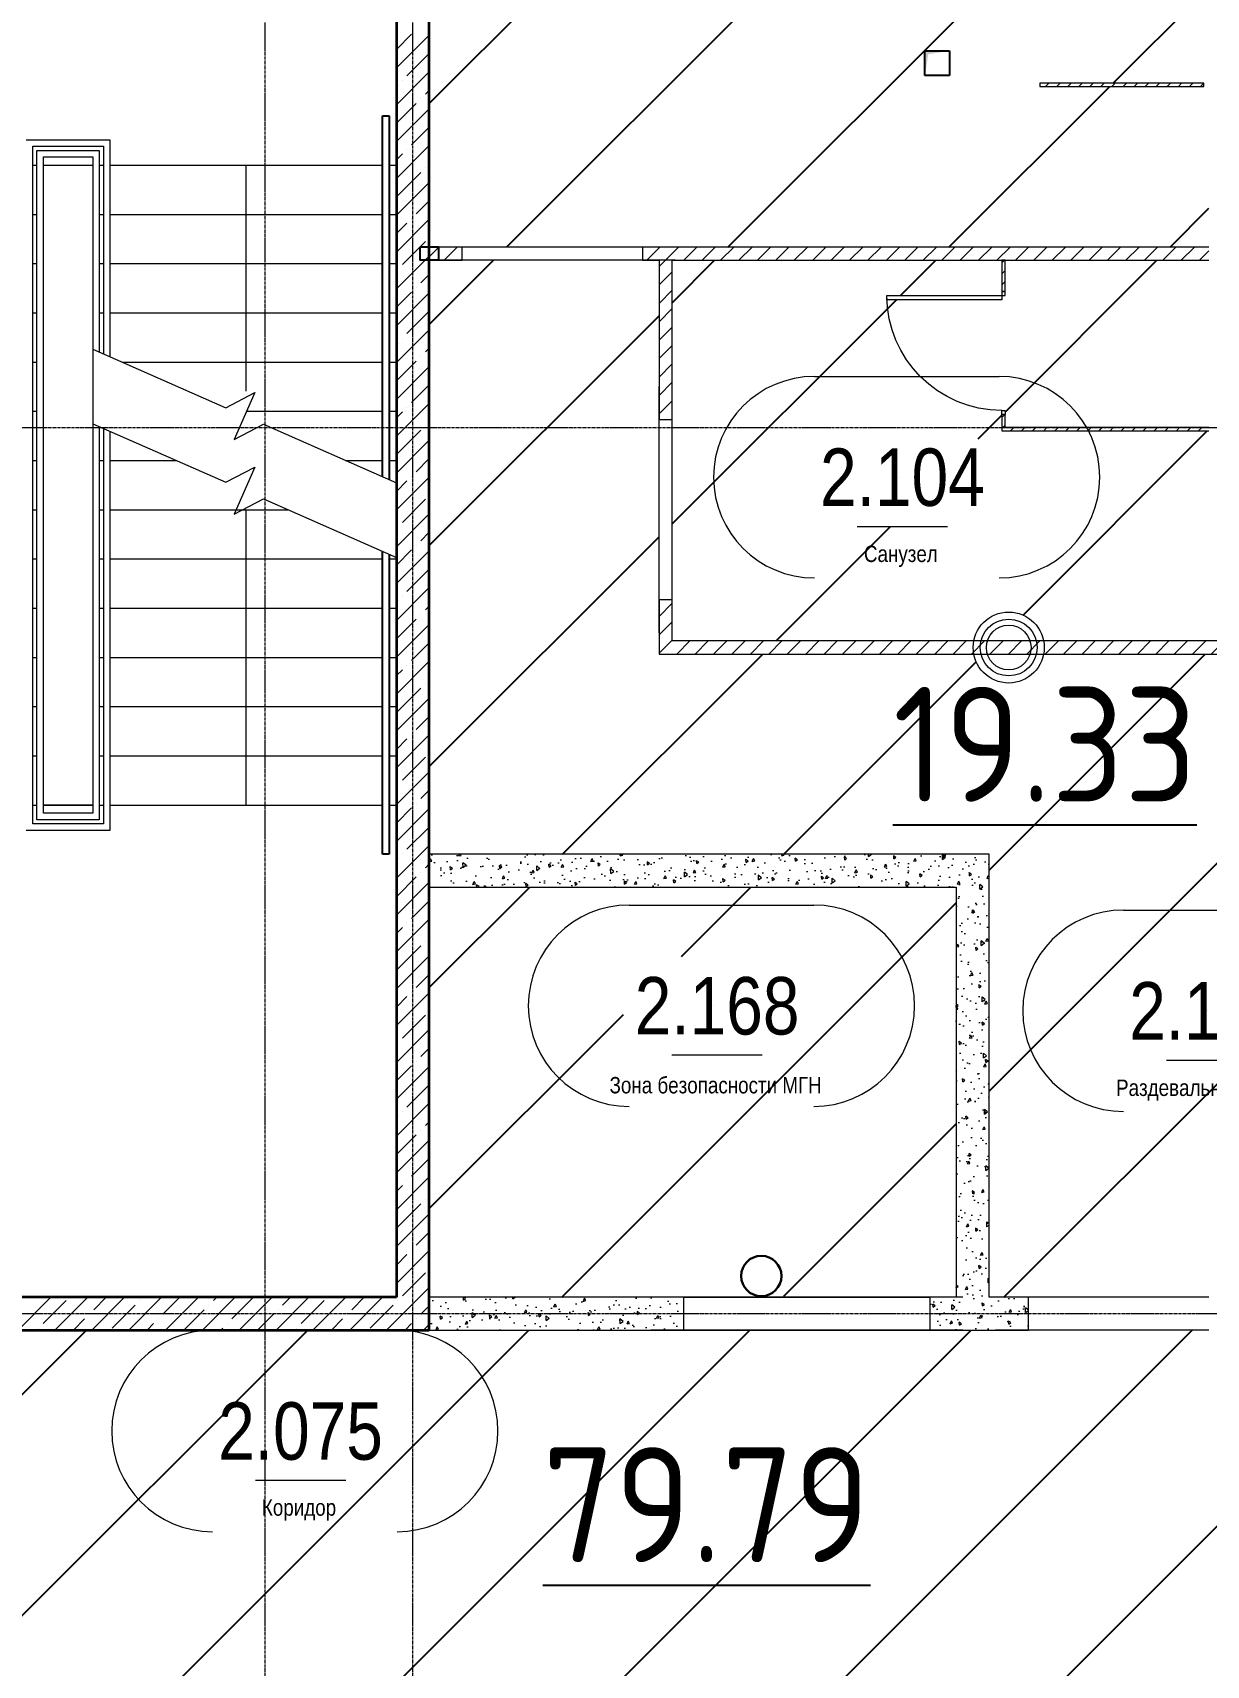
# Model space of a CAD drawing. Header units: millimetres. Extents: x 538266 to 1167394, y 114608 to 637157.
# Drawn here: x 855422 to 862572, y 211170 to 221121 of the extents above; entities that cross this region are included whole.
import ezdxf
from ezdxf.enums import TextEntityAlignment as Align

# ---------------------------------------------------------------- set-up
doc = ezdxf.new("R2010")
doc.units = ezdxf.units.MM
doc.linetypes.add('CENTER2', pattern=[28.575, 19.05, -3.175, 3.175, -3.175])
doc.layers.get('Defpoints').update_dxf_attribs({"color": 140})
for name, color, linetype, lineweight in [('АР_Area', 5, 'Continuous', 5), ('АР_Стены ГКЛ', 1, 'Continuous', 15), ('АР_Стены ЖБ', 7, 'Continuous', 35), ('АР_Стены ПЕНОблок', 52, 'Continuous', 20), ('АР_Ф_ЛК', 7, 'Continuous', 5), ('АР_Штриховка', 8, 'Continuous', 0), ('Двери кабины', 252, 'Continuous', 0)]:
    doc.layers.add(name, color=color, linetype=linetype, lineweight=lineweight)
doc.layers.add('АР_Делит', color=120, linetype='Continuous', lineweight=0, plot=False)
doc.layers.add('РД_Проем', color=230, linetype='Continuous', lineweight=0, plot=False)
doc.layers.add('МАГНИТЫ', color=7, linetype='Continuous', lineweight=30, true_color=0xd100d1)
doc.layers.add('РД_Оси_100', color=7, linetype='Continuous', lineweight=0, true_color=0x525252)
doc.layers.add('РД_проем_инж перемыч_подсчет', color=50, linetype='Continuous', plot=False)
doc.layers.add('ФВ-5', color=7, linetype='Continuous')
doc.styles.add('style1', font='ARIALN.TTF')
doc.styles.add('СПДС', font='isocpeur.ttf', dxfattribs={"width": 0.9})
pattern_1 = [(45, (602274.53, 0), (-56.1266, 56.1266), [])]

# ---------------------------------------------------------------- blocks, each defined once
blk = doc.blocks.new('MOK-МаркаПом_овал_ареал')
for p, q in [((-5.365, 6.138), (5.888, 6.138)), ((-2.75, -3), (2.75, -3))]:
    blk.add_line(p, q)
for centre, radius, start, end in [((-5.365, 0), 6.138, 90, 270), ((5.888, 0), 6.138, 270, 90), ((-7.411, 0), 7.161, 0, 0.00095)]:
    blk.add_arc(centre, radius, start, end)
at = {"color": 0, "style": 'style1'}
blk.add_attdef('АР-ПОМЕЩЕНИЕ:НОМЕР', text='', height=3, dxfattribs=at).set_placement((0.261, 0), align=Align.MIDDLE)
at = {"layer": 'Defpoints', "color": 2, "style": 'style1'}
blk.add_attdef('АР-ПОМЕЩЕНИЕ:НАИМЕНОВАНИЕ', text='', height=1, dxfattribs=at).set_placement((-0.094, -4.814), align=Align.MIDDLE)
blk = doc.blocks.new('2_этаж')
at = {"layer": 'АР_Штриховка', "linetype": 'Continuous', "lineweight": 0, "true_color": 0x000000}
h = blk.add_hatch(dxfattribs=at)
h.set_pattern_fill('ANSI31', color=18, scale=15, angle=-360, style=0)
h.set_pattern_definition([(45, (602274.53, -2e-09), (-33.67596, 33.67596), [])])
h.paths.add_polyline_path([(705193.6, 220813.2), (705193.6, 220793.2), (706191.5, 220793.2), (706191.5, 220813.2)], flags=0)
at = {"layer": 'АР_Штриховка', "linetype": 'Continuous', "lineweight": 0, "ltscale": 0.5, "true_color": 0x000000}
h = blk.add_hatch(dxfattribs=at)
h.set_pattern_fill('ANSI31', color=18, scale=25, angle=360, style=0)
h.set_pattern_definition(pattern_1)
h.paths.add_polyline_path([(706223.6, 219733.2), (706223.6, 219813.2), (702873.6, 219813.2), (702900.2, 219753.2), (702953.6, 219733.2)], flags=0)
h.paths.add_polyline_path([(702873.6, 219733.2), (702900.2, 219753.2), (702873.6, 219813.2), (702773.6, 219813.2), (702773.6, 219733.2)], flags=0)
h.paths.add_polyline_path([(701673.6, 219733.2), (701673.6, 219813.2), (701473.6, 219813.2), (701473.6, 219733.2)], flags=0)
h = blk.add_hatch(dxfattribs=at)
h.set_pattern_fill('ANSI31', color=18, scale=25, angle=-360, style=0)
h.set_pattern_definition([(45, (602274.53, 6e-11), (-56.1266, 56.1266), [])])
h.paths.add_polyline_path([(702953.6, 219733.2), (702900.2, 219753.2), (702873.6, 219733.2), (702873.6, 218763.2), (702953.6, 218763.2)], flags=0)
h.paths.add_polyline_path([(702953.6, 217663.2), (702873.6, 217663.2), (702873.6, 217333.2), (702953.6, 217413.2)], flags=0)
at = {"layer": 'АР_Штриховка', "linetype": 'Continuous', "lineweight": 0, "true_color": 0x000000}
h = blk.add_hatch(dxfattribs=at)
h.set_pattern_fill('ANSI31', color=18, scale=15, angle=-360, style=0)
h.set_pattern_definition([(45, (602274.53, 0), (-33.67596, 33.67596), [])])
h.paths.add_polyline_path([(704981.5, 219733.2), (704961.5, 219733.2), (704961.5, 219543.2), (704981.5, 219543.2)], flags=0)
h.paths.add_polyline_path([(704981.5, 218793.2), (704961.5, 218793.2), (704961.5, 218693.2), (704981.5, 218713.2)], flags=0)
h = blk.add_hatch(dxfattribs=at)
h.set_pattern_fill('ANSI31', color=18, scale=15, angle=-360, style=0)
h.set_pattern_definition([(45, (602274.53, -3e-11), (-33.67596, 33.67596), [])])
h.paths.add_polyline_path([(706223.6, 218693.2), (706223.6, 218713.2), (704981.5, 218713.2), (704961.5, 218693.2)], flags=0)
at = {"layer": 'АР_Штриховка', "linetype": 'Continuous', "lineweight": 0, "ltscale": 0.5, "true_color": 0x000000}
h = blk.add_hatch(dxfattribs=at)
h.set_pattern_fill('ANSI31', color=18, scale=25, angle=360, style=0)
h.set_pattern_definition(pattern_1)
h.paths.add_polyline_path([(707043.6, 217333.2), (707043.6, 217413.2), (702953.6, 217413.2), (702873.6, 217333.2)], flags=0)
at = {"layer": 'АР_Штриховка', "linetype": 'Continuous', "lineweight": 0, "true_color": 0x000000}
h = blk.add_hatch(dxfattribs=at)
h.set_pattern_fill('AR-CONC', color=18, angle=405, style=0)
h.set_pattern_definition([(95, (602274.53, 0), (140.09465, 117.55338), [19.05, -209.55]), (40, (602274.53, 0), (-160.01845, 110.17673), [15.24, -167.64058]), (145.451445, (602286.2, 9.8), (-19.9238, 227.7301), [16.19001, -178.09024]), (91.1842, (602238.6, 35.92), (221.41024, 161.95341), [28.575, -314.325]), (141.63556, (602257.06, 49.42), (-7.08662, 342.82676), [24.28502, -267.1356]), (36.18415, (602238.6, 35.92), (-7.08662, 342.82676), [22.85997, -251.45973]), (66, (602265.55, 44.9), (179.51998, 34.89515), [19.05, -209.55]), (11, (602265.55, 44.9), (-86.53993, 173.9412), [15.24, -167.64]), (116.451445, (602280.51, 47.81), (92.98005, 208.83634), [16.19001, -178.08994]), (82.5, (602274.53, 0), (-57.605469, 61.973414), [0, -165.608, 0, -170.18, 0, -168.275]), (52.5, (602274.53, 0), (-23.589727, 118.087), [0, -97.028, 0, -161.798, 0, -64.135]), (12.5, (602234.48, -40.05), (99.927863, 91.826196), [0, -63.5, 0, -198.12, 0, -262.89]), (2.5, (602216.52, -58.01), (86.763904, 122.72239), [0, -82.55, 0, -131.572, 0, -186.69])])
h.paths.add_polyline_path([(704683.7, 215913.2), (704883.7, 216113.2), (701473.6, 216113.2), (701473.6, 215913.2)], flags=0)
h = blk.add_hatch(dxfattribs=at)
h.set_pattern_fill('AR-CONC', color=18, angle=45, style=0)
h.set_pattern_definition([(95, (602274.53, -9e-11), (140.09465, 117.55338), [19.05, -209.55]), (40, (602274.53, -9e-11), (-160.01845, 110.17673), [15.24, -167.64058]), (145.451445, (602286.2, 9.8), (-19.9238, 227.7301), [16.19001, -178.09024]), (91.1842, (602238.6, 35.92), (221.41024, 161.95341), [28.575, -314.325]), (141.63556, (602257.06, 49.42), (-7.08662, 342.82676), [24.28502, -267.1356]), (36.18415, (602238.6, 35.92), (-7.08662, 342.82676), [22.85997, -251.45973]), (66, (602265.55, 44.9), (179.51998, 34.89515), [19.05, -209.55]), (11, (602265.55, 44.9), (-86.53993, 173.9412), [15.24, -167.64]), (116.451445, (602280.51, 47.81), (92.98005, 208.83634), [16.19001, -178.08994]), (82.5, (602274.53, -9e-11), (-57.605469, 61.973414), [0, -165.608, 0, -170.18, 0, -168.275]), (52.5, (602274.53, -9e-11), (-23.589727, 118.087), [0, -97.028, 0, -161.798, 0, -64.135]), (12.5, (602234.48, -40.05), (99.927863, 91.826196), [0, -63.5, 0, -198.12, 0, -262.89]), (2.5, (602216.52, -58.01), (86.763904, 122.72239), [0, -82.55, 0, -131.572, 0, -186.69])])
h.paths.add_polyline_path([(704683.7, 213413.2), (704817, 213363.2), (704883.7, 213413.2), (704883.7, 216113.2), (704683.7, 215913.2)], flags=0)
h = blk.add_hatch(dxfattribs=at)
h.set_pattern_fill('AR-CONC', color=18, angle=45, style=0)
h.set_pattern_definition([(95, (602274.53, 6e-09), (140.09465, 117.55338), [19.05, -209.55]), (40, (602274.53, 6e-09), (-160.01845, 110.17673), [15.24, -167.64058]), (145.451445, (602286.2, 9.8), (-19.9238, 227.7301), [16.19001, -178.09024]), (91.1842, (602238.6, 35.92), (221.41024, 161.95341), [28.575, -314.325]), (141.63556, (602257.06, 49.42), (-7.08662, 342.82676), [24.28502, -267.1356]), (36.18415, (602238.6, 35.92), (-7.08662, 342.82676), [22.85997, -251.45973]), (66, (602265.55, 44.9), (179.51998, 34.89515), [19.05, -209.55]), (11, (602265.55, 44.9), (-86.53993, 173.9412), [15.24, -167.64]), (116.451445, (602280.51, 47.81), (92.98005, 208.83634), [16.19001, -178.08994]), (82.5, (602274.53, 6e-09), (-57.605469, 61.973414), [0, -165.608, 0, -170.18, 0, -168.275]), (52.5, (602274.53, 6e-09), (-23.589727, 118.087), [0, -97.028, 0, -161.798, 0, -64.135]), (12.5, (602234.48, -40.05), (99.927863, 91.826196), [0, -63.5, 0, -198.12, 0, -262.89]), (2.5, (602216.52, -58.01), (86.763904, 122.72239), [0, -82.55, 0, -131.572, 0, -186.69])])
h.paths.add_polyline_path([(701473.6, 213413.2), (701473.6, 213213.2), (703023.6, 213213.2), (703023.6, 213413.2)], flags=0)
h.paths.add_polyline_path([(704523.6, 213413.2), (704523.6, 213213.2), (704883.7, 213213.2), (704817, 213363.2), (704683.7, 213413.2)], flags=0)
h.paths.add_polyline_path([(704883.7, 213413.2), (704817, 213363.2), (704883.7, 213213.2), (705123.6, 213213.2), (705123.6, 213413.2)], flags=0)
at = {"color": 18, "linetype": 'Continuous', "true_color": 0x000000}
for p, q in [((704493.5, 220859.7), (704493.5, 221009.7)), ((704493.5, 221009.7), (704643.5, 221009.7)), ((704493.5, 220859.7), (704493.5, 221009.7)), ((704493.5, 221009.7), (704643.5, 221009.7)), ((704643.5, 221009.7), (704643.5, 220859.7)), ((704643.5, 221009.7), (704643.5, 220859.7)), ((704643.5, 220859.7), (704493.5, 220859.7)), ((704643.5, 220859.7), (704493.5, 220859.7))]:
    blk.add_line(p, q, dxfattribs=at)
at = {"color": 18, "true_color": 0x000000}
for p, q in [((701188.6, 218414.3), (701188.6, 220613.2)), ((701188.6, 220613.2), (701228.6, 220613.2)), ((701188.6, 218414.3), (701188.6, 220613.2)), ((701188.6, 220613.2), (701228.6, 220613.2)), ((701228.6, 220613.2), (701228.6, 218396.7)), ((701228.6, 220613.2), (701228.6, 218396.7)), ((701188.6, 216113.2), (701188.6, 217959.5)), ((701188.6, 216113.2), (701188.6, 217959.5)), ((701228.6, 217941.9), (701228.6, 216113.2)), ((701228.6, 217941.9), (701228.6, 216113.2)), ((701228.6, 216113.2), (701188.6, 216113.2)), ((701228.6, 216113.2), (701188.6, 216113.2))]:
    blk.add_line(p, q, dxfattribs=at)
blk.add_lwpolyline([(701418.3, 219816), (701529.2, 219816), (701529.2, 219733.2), (701418.3, 219733.2)], close=True)
at = {"color": 18, "linetype": 'Continuous', "true_color": 0x000000}
blk.add_solid([(704493.5, 220859.7), (704493.5, 221009.7), (704513.7, 220989.2), (704643.5, 221009.7)], dxfattribs=at)
blk.add_solid([(704493.5, 220859.7), (704493.5, 221009.7), (704513.7, 220989.2), (704643.5, 221009.7)], dxfattribs=at)
at = {"layer": 'АР_Делит', "color": 18, "true_color": 0x000000}
for p, q in [((701273.6, 222813.2), (701273.6, 213413.2)), ((701273.6, 222813.2), (701273.6, 213413.2)), ((701273.6, 213413.2), (697273.6, 213413.2)), ((701273.6, 213413.2), (697273.6, 213413.2))]:
    blk.add_line(p, q, dxfattribs=at)
for radius in [216.3, 173, 136.2]:
    blk.add_circle((705003.6, 217373.2), radius, dxfattribs=at)
at = {"layer": 'АР_Стены ГКЛ', "color": 18, "linetype": 'Continuous', "lineweight": 15, "true_color": 0x000000}
for p, q in [((705193.6, 220813.2), (705193.6, 220793.2)), ((706191.5, 220813.2), (705193.6, 220813.2)), ((706191.5, 220793.2), (706191.5, 220813.2)), ((705193.6, 220793.2), (706191.5, 220793.2)), ((704981.5, 219733.2), (704961.5, 219733.2)), ((704961.5, 219733.2), (704961.5, 219543.2)), ((704981.5, 219543.2), (704981.5, 219733.2)), ((704961.5, 219543.2), (704981.5, 219543.2)), ((704981.5, 218793.2), (704961.5, 218793.2)), ((704961.5, 218793.2), (704961.5, 218693.2)), ((704981.5, 218713.2), (704981.5, 218793.2)), ((704961.5, 218693.2), (706223.6, 218693.2)), ((706223.6, 218713.2), (704981.5, 218713.2))]:
    blk.add_line(p, q, dxfattribs=at)
at = {"layer": 'АР_Стены ЖБ', "color": 18, "linetype": 'Continuous', "lineweight": 35, "true_color": 0x000000}
for p, q in [((701473.6, 213213.2), (701473.6, 223013.2)), ((701273.6, 222813.2), (701273.6, 213413.2)), ((701273.6, 213413.2), (697273.6, 213413.2)), ((697273.6, 213213.2), (701473.6, 213213.2))]:
    blk.add_line(p, q, dxfattribs=at)
at = {"layer": 'АР_Стены ПЕНОблок', "color": 18, "linetype": 'Continuous', "lineweight": 20, "true_color": 0x000000}
for p, q in [((701673.6, 219813.2), (701473.6, 219813.2)), ((701473.6, 219813.2), (701473.6, 219733.2)), ((701473.6, 219733.2), (701673.6, 219733.2)), ((701673.6, 219733.2), (701673.6, 219813.2)), ((702873.6, 219813.2), (702773.6, 219813.2)), ((702773.6, 219813.2), (702773.6, 219733.2)), ((702773.6, 219733.2), (702873.6, 219733.2)), ((706223.6, 219813.2), (702873.6, 219813.2)), ((702873.6, 219733.2), (702873.6, 218763.2)), ((702953.6, 219733.2), (706223.6, 219733.2)), ((702953.6, 218763.2), (702953.6, 219733.2)), ((702873.6, 218763.2), (702953.6, 218763.2)), ((702953.6, 217663.2), (702873.6, 217663.2)), ((702873.6, 217663.2), (702873.6, 217333.2)), ((702953.6, 217413.2), (702953.6, 217663.2)), ((702873.6, 217333.2), (707043.6, 217333.2)), ((707043.6, 217413.2), (702953.6, 217413.2)), ((704883.7, 216113.2), (701473.6, 216113.2)), ((701473.6, 216113.2), (701473.6, 215913.2)), ((704883.7, 213413.2), (704883.7, 216113.2)), ((701473.6, 215913.2), (704683.7, 215913.2)), ((704683.7, 215913.2), (704683.7, 213413.2)), ((701473.6, 213413.2), (701473.6, 213213.2)), ((703023.6, 213413.2), (701473.6, 213413.2)), ((703023.6, 213213.2), (703023.6, 213413.2)), ((704523.6, 213413.2), (704523.6, 213213.2)), ((704683.7, 213413.2), (704523.6, 213413.2)), ((705123.6, 213413.2), (704883.7, 213413.2)), ((705123.6, 213213.2), (705123.6, 213413.2)), ((701473.6, 213213.2), (703023.6, 213213.2)), ((704523.6, 213213.2), (704883.7, 213213.2)), ((704883.7, 213213.2), (705123.6, 213213.2))]:
    blk.add_line(p, q, dxfattribs=at)
at = {"layer": 'АР_Ф_ЛК', "color": 18, "true_color": 0x000000}
for p, q in [((699018.6, 220468.2), (699528.6, 220468.2)), ((699058.6, 216298.2), (699058.6, 220428.2)), ((699058.6, 220428.2), (699488.6, 220428.2)), ((699488.6, 220428.2), (699488.6, 219163.6)), ((699528.6, 220468.2), (699528.6, 219145.9)), ((699058.6, 220313.2), (699083.6, 220313.2)), ((699083.6, 216323.2), (699083.6, 220403.2)), ((699083.6, 220403.2), (699463.6, 220403.2)), ((699123.6, 216363.2), (699123.6, 220363.2)), ((699123.6, 220363.2), (699423.6, 220363.2)), ((699123.6, 216413.2), (699123.6, 220313.2)), ((699123.6, 220313.2), (699423.6, 220313.2)), ((699123.6, 220313.2), (699423.6, 220313.2)), ((699423.6, 220363.2), (699423.6, 216363.2)), ((699423.6, 220313.2), (699423.6, 216413.2)), ((699463.6, 220403.2), (699463.6, 219174.6)), ((699463.6, 220313.2), (699488.6, 220313.2)), ((699528.6, 220313.2), (701188.6, 220313.2)), ((700358.6, 219401), (700358.6, 220313.2)), ((701228.6, 220313.2), (701273.6, 220313.2)), ((699058.6, 220013.2), (699083.6, 220013.2)), ((699463.6, 220013.2), (699488.6, 220013.2)), ((699528.6, 220013.2), (701188.6, 220013.2)), ((701228.6, 220013.2), (701273.6, 220013.2)), ((699058.6, 219713.2), (699083.6, 219713.2)), ((699463.6, 219713.2), (699488.6, 219713.2)), ((699528.6, 219713.2), (701188.6, 219713.2)), ((701228.6, 219713.2), (701273.6, 219713.2)), ((699058.6, 219413.2), (699083.6, 219413.2)), ((699463.6, 219413.2), (699488.6, 219413.2)), ((699528.6, 219413.2), (701188.6, 219413.2)), ((700358.6, 218934.8), (700358.6, 219401)), ((701228.6, 219413.2), (701273.6, 219413.2)), ((699058.6, 219113.2), (699083.6, 219113.2)), ((699602.8, 219113.2), (701188.6, 219113.2)), ((701228.6, 219113.2), (701273.6, 219113.2)), ((699058.6, 218813.2), (699083.6, 218813.2)), ((700361.2, 218813.2), (701188.6, 218813.2)), ((701228.6, 218813.2), (701273.6, 218813.2)), ((699463.6, 218719.8), (699463.6, 216323.2)), ((699488.6, 218708.8), (699488.6, 216298.2)), ((699528.6, 218691.1), (699528.6, 216258.2)), ((699058.6, 218513.2), (699083.6, 218513.2)), ((699463.6, 218513.2), (699488.6, 218513.2)), ((699528.6, 218513.2), (699932.2, 218513.2)), ((700964.1, 218513.2), (701188.6, 218513.2)), ((701228.6, 218513.2), (701273.6, 218513.2)), ((699058.6, 218213.2), (699083.6, 218213.2)), ((699463.6, 218213.2), (699488.6, 218213.2)), ((699528.6, 218213.2), (700612.8, 218213.2)), ((700358.6, 216879.5), (700358.6, 218213.2)), ((699058.6, 217913.2), (699083.6, 217913.2)), ((699463.6, 217913.2), (699488.6, 217913.2)), ((699528.6, 217913.2), (701188.6, 217913.2)), ((701228.6, 217913.2), (701273.6, 217913.2)), ((699058.6, 217613.2), (699083.6, 217613.2)), ((699463.6, 217613.2), (699488.6, 217613.2)), ((699528.6, 217613.2), (701188.6, 217613.2)), ((701228.6, 217613.2), (701273.6, 217613.2)), ((699058.6, 217313.2), (699083.6, 217313.2)), ((699463.6, 217313.2), (699488.6, 217313.2)), ((699528.6, 217313.2), (701188.6, 217313.2)), ((701228.6, 217313.2), (701273.6, 217313.2)), ((699058.6, 217013.2), (699083.6, 217013.2)), ((699463.6, 217013.2), (699488.6, 217013.2)), ((699528.6, 217013.2), (701188.6, 217013.2)), ((701228.6, 217013.2), (701273.6, 217013.2)), ((700358.6, 216413.2), (700358.6, 216879.5)), ((699058.6, 216713.2), (699083.6, 216713.2)), ((699463.6, 216713.2), (699488.6, 216713.2)), ((699528.6, 216713.2), (701188.6, 216713.2)), ((701228.6, 216713.2), (701273.6, 216713.2)), ((699058.6, 216413.2), (699083.6, 216413.2)), ((699423.6, 216413.2), (699123.6, 216413.2)), ((699123.6, 216413.2), (699423.6, 216413.2)), ((699423.6, 216363.2), (699123.6, 216363.2)), ((699463.6, 216413.2), (699488.6, 216413.2)), ((699528.6, 216413.2), (701188.6, 216413.2)), ((701228.6, 216413.2), (701273.6, 216413.2)), ((699528.6, 216258.2), (699018.6, 216258.2)), ((699488.6, 216298.2), (699058.6, 216298.2)), ((699463.6, 216323.2), (699083.6, 216323.2))]:
    blk.add_line(p, q, dxfattribs=at)
at = {"layer": 'АР_Ф_ЛК', "color": 18, "lineweight": 0, "true_color": 0x000000}
for p, q in [((699423.6, 219192.2), (700234.2, 218834.9)), ((700234.2, 218834.9), (700411.6, 218927.5)), ((700411.6, 218927.5), (700285.6, 218641.6)), ((699423.6, 218737.4), (700234.2, 218380.1)), ((700285.6, 218641.6), (700463, 218734.1)), ((700463, 218734.1), (701273.6, 218376.8)), ((700234.2, 218380.1), (700411.6, 218472.7)), ((700411.6, 218472.7), (700285.6, 218186.7)), ((700285.6, 218186.7), (700463, 218279.3)), ((700463, 218279.3), (701273.6, 217922))]:
    blk.add_line(p, q, dxfattribs=at)
at = {"layer": 'АР_Штриховка', "color": 18, "linetype": 'Continuous', "lineweight": 5, "true_color": 0x000000}
for p, q in [((701273.6, 221018.3), (701366, 221110.7)), ((701273.6, 220906), (701473.6, 221106)), ((701338, 220858.2), (701473.6, 220993.8)), ((701273.6, 220681.5), (701473.6, 220881.5)), ((701309.9, 220830.1), (701309.9, 220830.1)), ((701273.6, 220793.8), (701281.9, 220802)), ((701422.2, 220717.9), (701422.2, 220717.9)), ((701450.2, 220745.9), (701473.6, 220769.3)), ((701273.6, 220569.3), (701394.1, 220689.8)), ((701273.6, 220457), (701473.6, 220657)), ((701366, 220437.2), (701473.6, 220544.8)), ((701273.6, 220232.5), (701473.6, 220432.5)), ((701273.6, 220344.8), (701309.9, 220381.1)), ((701338, 220409.2), (701338, 220409.2)), ((701281.9, 220128.5), (701422.2, 220268.8)), ((701450.2, 220296.9), (701450.2, 220296.9)), ((701273.6, 220008), (701473.6, 220208)), ((701394.1, 220016.3), (701473.6, 220095.7)), ((701273.6, 219783.5), (701473.6, 219983.5)), ((701273.6, 219895.7), (701338, 219960.1)), ((701366, 219988.2), (701366, 219988.2)), ((701309.9, 219707.6), (701450.2, 219847.9)), ((701273.6, 219559), (701473.6, 219759)), ((701281.9, 219679.5), (701281.9, 219679.5)), ((701422.2, 219595.3), (701473.6, 219646.7)), ((701273.6, 219446.7), (701366, 219539.2)), ((701273.6, 219334.5), (701473.6, 219534.5)), ((701394.1, 219567.3), (701394.1, 219567.3)), ((701338, 219286.6), (701473.6, 219422.2)), ((701273.6, 219110), (701473.6, 219310)), ((701273.6, 219222.2), (701281.9, 219230.5)), ((701309.9, 219258.6), (701309.9, 219258.6)), ((701422.2, 219146.3), (701422.2, 219146.3)), ((701450.2, 219174.4), (701473.6, 219197.7)), ((701273.6, 218997.7), (701394.1, 219118.2)), ((701273.6, 218885.5), (701473.6, 219085.5)), ((701366, 218865.7), (701473.6, 218973.2)), ((701273.6, 218661), (701473.6, 218861)), ((701338, 218837.6), (701338, 218837.6)), ((701273.6, 218773.2), (701309.9, 218809.6)), ((701450.2, 218725.4), (701450.2, 218725.4)), ((701273.6, 218436.4), (701473.6, 218636.4)), ((701281.9, 218557), (701422.2, 218697.3)), ((701394.1, 218444.7), (701473.6, 218524.2)), ((701273.6, 218211.9), (701473.6, 218411.9)), ((701273.6, 218324.2), (701338, 218388.6)), ((701366, 218416.7), (701366, 218416.7)), ((701309.9, 218136), (701450.2, 218276.4)), ((701273.6, 217987.4), (701473.6, 218187.4)), ((701281.9, 218108), (701281.9, 218108)), ((701422.2, 218023.8), (701473.6, 218075.2)), ((701273.6, 217875.2), (701366, 217967.7)), ((701273.6, 217762.9), (701473.6, 217962.9)), ((701394.1, 217995.7), (701394.1, 217995.7)), ((701338, 217715.1), (701473.6, 217850.7)), ((701273.6, 217538.4), (701473.6, 217738.4)), ((701273.6, 217650.7), (701281.9, 217659)), ((701309.9, 217687), (701309.9, 217687)), ((701273.6, 217426.2), (701394.1, 217546.7)), ((701422.2, 217574.8), (701422.2, 217574.8)), ((701450.2, 217602.8), (701473.6, 217626.2)), ((701273.6, 217313.9), (701473.6, 217513.9)), ((701366, 217294.1), (701473.6, 217401.7)), ((701273.6, 217089.4), (701473.6, 217289.4)), ((701273.6, 217201.7), (701309.9, 217238)), ((701338, 217266.1), (701338, 217266.1)), ((701450.2, 217153.8), (701450.2, 217153.8)), ((701273.6, 216864.9), (701473.6, 217064.9)), ((701281.9, 216985.4), (701422.2, 217125.8)), ((701394.1, 216873.2), (701473.6, 216952.6)), ((701273.6, 216640.4), (701473.6, 216840.4)), ((701366, 216845.1), (701366, 216845.1)), ((701273.6, 216752.6), (701338, 216817.1)), ((701309.9, 216564.5), (701450.2, 216704.8)), ((701273.6, 216415.9), (701473.6, 216615.9)), ((701281.9, 216536.4), (701281.9, 216536.4)), ((701422.2, 216452.2), (701473.6, 216503.6)), ((701273.6, 216303.6), (701366, 216396.1)), ((701273.6, 216191.4), (701473.6, 216391.4)), ((701394.1, 216424.2), (701394.1, 216424.2)), ((701338, 216143.5), (701473.6, 216279.1)), ((701273.6, 215966.9), (701473.6, 216166.9)), ((701273.6, 216079.1), (701281.9, 216087.4)), ((701309.9, 216115.5), (701309.9, 216115.5)), ((701450.2, 216031.3), (701473.6, 216054.6)), ((701273.6, 215854.6), (701394.1, 215975.2)), ((701273.6, 215742.4), (701473.6, 215942.4)), ((701422.2, 216003.2), (701422.2, 216003.2)), ((701366, 215722.6), (701473.6, 215830.1)), ((701273.6, 215517.9), (701473.6, 215717.9)), ((701273.6, 215630.1), (701309.9, 215666.5)), ((701338, 215694.5), (701338, 215694.5)), ((701281.9, 215413.9), (701422.2, 215554.2)), ((701450.2, 215582.3), (701450.2, 215582.3)), ((701273.6, 215293.4), (701473.6, 215493.4)), ((701394.1, 215301.6), (701473.6, 215381.1)), ((701273.6, 215068.9), (701473.6, 215268.9)), ((701273.6, 215181.1), (701338, 215245.5)), ((701366, 215273.6), (701366, 215273.6)), ((701273.6, 214844.3), (701473.6, 215044.3)), ((701309.9, 214992.9), (701450.2, 215133.3)), ((701281.9, 214964.9), (701281.9, 214964.9)), ((701394.1, 214852.6), (701394.1, 214852.6)), ((701422.2, 214880.7), (701473.6, 214932.1)), ((701273.6, 214732.1), (701366, 214824.6)), ((701273.6, 214619.8), (701473.6, 214819.8)), ((701338, 214572), (701473.6, 214707.6)), ((701273.6, 214395.3), (701473.6, 214595.3)), ((701309.9, 214543.9), (701309.9, 214543.9)), ((701273.6, 214507.6), (701281.9, 214515.9)), ((701450.2, 214459.7), (701473.6, 214483.1)), ((701273.6, 214283.1), (701394.1, 214403.6)), ((701273.6, 214170.8), (701473.6, 214370.8)), ((701422.2, 214431.7), (701422.2, 214431.7)), ((701366, 214151), (701473.6, 214258.6)), ((701273.6, 213946.3), (701473.6, 214146.3)), ((701273.6, 214058.6), (701309.9, 214094.9)), ((701338, 214123), (701338, 214123)), ((701281.9, 213842.3), (701422.2, 213982.7)), ((701450.2, 214010.7), (701450.2, 214010.7)), ((701273.6, 213721.8), (701473.6, 213921.8)), ((701394.1, 213730.1), (701473.6, 213809.6)), ((701273.6, 213497.3), (701473.6, 213697.3)), ((701273.6, 213609.6), (701338, 213674)), ((701366, 213702), (701366, 213702)), ((701309.9, 213421.4), (701450.2, 213561.7)), ((701343.8, 213343), (701473.6, 213472.8)), ((698969, 213213.2), (699169, 213413.2)), ((699121, 213253), (699261.3, 213393.3)), ((699193.5, 213213.2), (699393.5, 213413.2)), ((699418, 213213.2), (699618, 213413.2)), ((699429.7, 213337.2), (699505.7, 213413.2)), ((699541.9, 213225), (699682.2, 213365.3)), ((699642.5, 213213.2), (699842.5, 213413.2)), ((699710.3, 213393.3), (699710.3, 213393.3)), ((699850.6, 213309.1), (699954.7, 213413.2)), ((699867, 213213.2), (700067, 213413.2)), ((700091.5, 213213.2), (700291.5, 213413.2)), ((700131.3, 213365.3), (700131.3, 213365.3)), ((700159.3, 213393.3), (700179.2, 213413.2)), ((700271.6, 213281.1), (700403.7, 213413.2)), ((700316, 213213.2), (700516, 213413.2)), ((700540.5, 213213.2), (700740.5, 213413.2)), ((700580.3, 213365.3), (700628.2, 213413.2)), ((700692.5, 213253), (700832.8, 213393.3)), ((700765, 213213.2), (700965, 213413.2)), ((700989.5, 213213.2), (701189.5, 213413.2)), ((701001.2, 213337.2), (701077.3, 213413.2)), ((701113.5, 213225), (701253.8, 213365.3)), ((701281.9, 213393.3), (701281.9, 213393.3)), ((701422.2, 213309.1), (701473.6, 213360.5)), ((699305.7, 213213.2), (699373.5, 213281.1)), ((699401.6, 213309.1), (699401.6, 213309.1)), ((699754.7, 213213.2), (699794.5, 213253)), ((699822.6, 213281.1), (699822.6, 213281.1)), ((699979.2, 213213.2), (700103.2, 213337.2)), ((700243.5, 213253), (700243.5, 213253)), ((700428.2, 213213.2), (700524.1, 213309.1)), ((700552.2, 213337.2), (700552.2, 213337.2)), ((700877.3, 213213.2), (700945.1, 213281.1)), ((700973.2, 213309.1), (700973.2, 213309.1)), ((701214, 213213.2), (701343.8, 213343)), ((701326.3, 213213.2), (701366, 213253)), ((701394.1, 213281.1), (701394.1, 213281.1)), ((701456, 213230.8), (701473.6, 213248.3)), ((699092.9, 213225), (699092.9, 213225)), ((700203.7, 213213.2), (700215.4, 213225)), ((700664.5, 213225), (700664.5, 213225)), ((701438.5, 213213.2), (701456, 213230.8))]:
    blk.add_line(p, q, dxfattribs=at)
at = {"layer": 'Двери кабины', "color": 18, "linetype": 'Continuous', "lineweight": 0, "true_color": 0x000000}
for points in [[(704961.5, 219518.2), (704961.5, 219493.2), (704261.5, 219493.2), (704261.5, 219518.2)], [(704981.5, 219518.2), (704981.5, 219543.2), (704961.5, 219543.2), (704961.5, 219518.2)], [(704981.5, 218818.2), (704981.5, 218793.2), (704961.5, 218793.2), (704961.5, 218818.2)]]:
    blk.add_lwpolyline(points, close=True, dxfattribs=at)
at = {"layer": 'Двери кабины', "color": 18, "linetype": 'Continuous', "lineweight": 0, "true_color": 0x000000, "extrusion": (0, 0, -1)}
blk.add_arc((-704961.5, 219518.2), 700, 270, 0, dxfattribs=at)
at = {"layer": 'МАГНИТЫ', "color": 18, "true_color": 0x000000}
blk.add_circle((703496.2, 213542.6), 122.9, dxfattribs=at)
at = {"layer": 'РД_Проем', "color": 18, "linetype": 'Continuous', "lineweight": 15, "true_color": 0x000000}
for p, q in [((702773.6, 219813.2), (701673.6, 219813.2)), ((702773.6, 219733.2), (701673.6, 219733.2)), ((702873.6, 217663.2), (702873.6, 218763.2)), ((702953.6, 217663.2), (702953.6, 218763.2)), ((703023.6, 213413.2), (704523.6, 213413.2)), ((706223.6, 213413.2), (705123.6, 213413.2)), ((703023.6, 213213.2), (704523.6, 213213.2)), ((706223.6, 213213.2), (705123.6, 213213.2))]:
    blk.add_line(p, q, dxfattribs=at)
at = {"layer": 'РД_проем_инж перемыч_подсчет', "color": 18, "linetype": 'Continuous', "lineweight": 15, "true_color": 0x000000}
for p, q in [((702973.6, 219813.2), (701473.6, 219813.2)), ((702973.6, 219733.2), (701473.6, 219733.2)), ((702873.6, 217463.2), (702873.6, 218963.2)), ((702953.6, 217463.2), (702953.6, 218963.2)), ((704723.6, 213413.2), (702823.6, 213413.2)), ((706223.6, 213413.2), (704923.6, 213413.2)), ((704723.6, 213213.2), (702823.6, 213213.2)), ((706223.6, 213213.2), (704923.6, 213213.2))]:
    blk.add_line(p, q, dxfattribs=at)
at = {"layer": 'АР_Area', "color": 18, "linetype": 'Continuous', "lineweight": 15, "true_color": 0x000000}
ref = blk.add_blockref('MOK-МаркаПом_овал_ареал', (704356.1, 218411.3), dxfattribs=dict(at, xscale=100, yscale=100, zscale=100))
ref.add_attrib('АР-ПОМЕЩЕНИЕ:НОМЕР', '2.104', dxfattribs={"layer": '0', "color": 0, "height": 350, "style": 'style1'}).set_placement((704356.1, 218411.3), align=Align.MIDDLE)
ref.add_attrib('АР-ПОМЕЩЕНИЕ:НАИМЕНОВАНИЕ', 'Санузел', dxfattribs={"layer": 'Defpoints', "color": 2, "height": 100, "style": 'style1'}).set_placement((704346.7, 217929.9), align=Align.MIDDLE)
ref = blk.add_blockref('MOK-МаркаПом_овал_ареал', (703227.3, 215189.8), dxfattribs=dict(at, xscale=100, yscale=100, zscale=100))
ref.add_attrib('АР-ПОМЕЩЕНИЕ:НОМЕР', '2.168', dxfattribs={"layer": '0', "color": 0, "height": 350, "style": 'style1'}).set_placement((703227.3, 215189.8), align=Align.MIDDLE)
ref.add_attrib('АР-ПОМЕЩЕНИЕ:НАИМЕНОВАНИЕ', 'Зона безопасности МГН', dxfattribs={"layer": 'Defpoints', "color": 2, "height": 100, "style": 'style1'}).set_placement((703217.9, 214708.4), align=Align.MIDDLE)
ref = blk.add_blockref('MOK-МаркаПом_овал_ареал', (706239.5, 215159), dxfattribs=dict(at, xscale=100, yscale=100, zscale=100))
ref.add_attrib('АР-ПОМЕЩЕНИЕ:НОМЕР', '2.103', dxfattribs={"layer": '0', "color": 0, "height": 350, "style": 'style1'}).set_placement((706239.5, 215159), align=Align.MIDDLE)
ref.add_attrib('АР-ПОМЕЩЕНИЕ:НАИМЕНОВАНИЕ', 'Раздевальная (тип 1)', dxfattribs={"layer": 'Defpoints', "color": 2, "height": 100, "style": 'style1'}).set_placement((706230.1, 214677.6), align=Align.MIDDLE)
ref = blk.add_blockref('MOK-МаркаПом_овал_ареал', (700689.5, 212598.1), dxfattribs=dict(at, xscale=100, yscale=100, zscale=100))
ref.add_attrib('АР-ПОМЕЩЕНИЕ:НОМЕР', '2.075', dxfattribs={"layer": '0', "color": 0, "height": 350, "style": 'style1'}).set_placement((700689.5, 212598.1), align=Align.MIDDLE)
ref.add_attrib('АР-ПОМЕЩЕНИЕ:НАИМЕНОВАНИЕ', 'Коридор', dxfattribs={"layer": 'Defpoints', "color": 2, "height": 100, "style": 'style1'}).set_placement((700680.1, 212116.7), align=Align.MIDDLE)
at = {"layer": 'Defpoints', "color": 18, "true_color": 0x000000, "style": 'style1'}
for p in [(677970.6, 219836.4), (678101.2, 211681.4)]:
    blk.add_attdef('АР-ПОМЕЩЕНИЕ:НАИМЕНОВАНИЕ', text='', height=100, dxfattribs=at).set_placement(p, align=Align.MIDDLE)
blk = doc.blocks.new('СОШ_2200_АР_ОСИ_М100_28.05.24')
at = {"layer": 'РД_Оси_100', "color": 251, "linetype": 'CENTER2', "true_color": 0x636466}
for p, q in [((27600, -6155), (27600, 139938.679)), ((-5954.958, 96300), (119910, 96300)), ((-5954.958, 90900), (119910, 90900))]:
    blk.add_line(p, q, dxfattribs=at)
blk.add_lwpolyline([(28500, -6155), (28500, 139938.679)], dxfattribs=at)

msp = doc.modelspace()

# ---------------------------------------------------------------- hatches: boundary and pattern name
at = {"layer": 'ФВ-5', "true_color": 0xf8991e}
h = msp.add_hatch(dxfattribs=at)
h.set_pattern_fill('ANSI31', color=30, scale=300)
h.paths.add_polyline_path([(862587.8, 222513.2), (862587.8, 222813.2), (857837.8, 222813.2), (857837.8, 219816), (857893.5, 219816), (859337.8, 219813.2), (862587.8, 219813.2)])
h.paths.add_polyline_path([(860857.8, 220859.7), (860857.8, 221009.7), (861007.8, 221009.7), (861007.8, 220859.7)], flags=16)
h.paths.add_polyline_path([(858995.7, 221556.9), (858445.7, 221556.9, -1), (858445.7, 222156.9), (858995.7, 222156.9, -1)], flags=16)
h.paths.add_polyline_path([(861557.8, 220793.2), (861557.8, 220813.2), (862555.8, 220813.2), (862555.8, 220793.2)], flags=16)
h.paths.add_polyline_path([(861557.8, 221773.2), (861557.8, 221793.2), (862557.8, 221793.2), (862557.8, 221773.2)], flags=16)
h.paths.add_polyline_path([(861325.8, 218818.2, -0.403789), (860626.2, 219493.2), (860625.8, 219493.2), (860625.8, 219518.2), (861325.8, 219518.2), (861325.8, 219543.2), (861325.8, 219733.2), (859317.8, 219733.2), (859317.8, 218763.2), (859317.8, 217463.2), (859317.8, 217413.2), (861155.2, 217413.2, -0.829403), (861580.4, 217413.2), (863407.8, 217413.2), (863407.8, 217663.3), (863166.1, 217663.3, -0.143412), (863086, 217695.6, -0.459952), (863086, 218181, -0.143412), (863166.1, 218213.3), (863407.8, 218213.3), (863407.8, 218463.2), (863087.8, 218463.2), (862587.8, 218463.2), (862587.8, 218693.2), (861325.8, 218693.2), (861325.8, 218793.2)])
h.paths.add_polyline_path([(860445.3, 218711.3), (860995.3, 218711.3, -1), (860995.3, 218111.3), (860445.3, 218111.3, -1)], flags=16)
h.paths.add_polyline_path([(862587.8, 219733.2), (861345.8, 219733.2), (861345.8, 219543.2), (861345.8, 219518.2), (861325.8, 219518.2), (861325.8, 219493.2), (860626.2, 219493.2, 0.403789), (861325.8, 218818.2), (861345.8, 218818.2), (861345.8, 218793.2), (861345.8, 218713.2), (862587.8, 218713.2), (862587.8, 218963.2)], flags=17)
h.paths.add_polyline_path([(858440.4, 221278.4), (858982.1, 221278.4), (858982.1, 221472.5), (858440.4, 221472.5)], flags=24)
h.paths.add_polyline_path([(858129.6, 221588.8), (859311.7, 221588.8), (859311.7, 222124.9), (858129.6, 222124.9)], flags=24)
h.paths.add_polyline_path([(860453.2, 217831.5), (860968.6, 217831.5), (860968.6, 218028.3), (860453.2, 218028.3)], flags=24)
h.paths.add_polyline_path([(860129.3, 218143.3), (861311.4, 218143.3), (861311.4, 218679.4), (860129.3, 218679.4)], flags=24)
at = {"layer": 'ФВ-5'}
h = msp.add_hatch(dxfattribs=at)
h.set_pattern_fill('ANSI31', color=3, scale=300, style=0)
h.paths.add_polyline_path([(868637.8, 218463.2), (868587.8, 218463.2), (868587.8, 218963.2), (868637.8, 218963.2), (868637.8, 219733.2), (868337.8, 219733.2), (867033.8, 219733.2), (866587.8, 219733.2), (866587.8, 219443.2), (866587.8, 218413.2), (866587.8, 217113.2), (866587.8, 216633.2), (864767.9, 216633.2), (864767.9, 215215.9, -0.360736), (864944.2, 215003.2, -0.360736), (864767.9, 214790.6), (864767.9, 213263.2), (866587.8, 213263.2), (867883.8, 213263.2), (868307.8, 213263.2), (868307.8, 213562.3), (868637.8, 213563.6)])
h.paths.add_polyline_path([(866830.6, 215011), (867380.6, 215011, -1), (867380.6, 214411), (866830.6, 214411, -1)], flags=16)
h.paths.add_polyline_path([(864687.9, 216633.2), (863527.8, 216633.2), (863407.8, 216633.2), (863407.8, 216713.2), (863407.8, 217333.2), (861580.4, 217333.2, -0.829403), (861155.2, 217333.2), (859237.8, 217333.2), (859237.8, 217663.2), (859237.8, 218963.2), (859237.8, 219733.2), (857837.8, 219733.2), (857837.8, 216113.2), (861248, 216113.2), (861248, 213413.2), (861487.8, 213413.2), (862587.8, 213413.2), (862587.8, 213563.2), (863087.8, 213563.2), (863317.8, 213563.2), (863317.8, 213903.2), (864687.9, 213903.2), (864687.9, 214790.6, -0.360736), (864511.5, 215003.2, -0.360736), (864687.9, 215215.9)])
h.paths.add_polyline_path([(862878.7, 214859), (862328.7, 214859, -1), (862328.7, 215459), (862878.7, 215459, -1)], flags=16)
h.paths.add_polyline_path([(866490.7, 214131.3), (867701.6, 214131.3), (867701.6, 214327.9), (866490.7, 214327.9)], flags=24)
h.paths.add_polyline_path([(866514.5, 214442.9), (867696.6, 214442.9), (867696.6, 214979), (866514.5, 214979)], flags=24)
h.paths.add_polyline_path([(861988.9, 214579.2), (863199.8, 214579.2), (863199.8, 214775.9), (861988.9, 214775.9)], flags=24)
h.paths.add_polyline_path([(862012.7, 214890.9), (863194.8, 214890.9), (863194.8, 215427), (862012.7, 215427)], flags=24)
h = msp.add_hatch(dxfattribs=at)
h.set_pattern_fill('ANSI31', color=5, scale=300)
h.paths.add_polyline_path([(861048, 215913.2), (857837.8, 215913.2), (857837.8, 213413.2), (859387.8, 213413.2), (859860.4, 213419.6, -0.414214), (859737.5, 213542.6, -1), (859983.4, 213542.6, -0.414214), (859860.4, 213419.6), (861048, 213413.5)])
h.paths.add_polyline_path([(859316.6, 214889.8, -1), (859316.6, 215489.8), (859866.6, 215489.8, -1), (859866.6, 214889.8)], flags=16)
h = msp.add_hatch(dxfattribs=at)
h.set_pattern_fill('ANSI31', color=3, scale=300, style=0)
h.paths.add_polyline_path([(849137.8, 213213.2), (874727.8, 213213.2), (874727.8, 211013.2), (849137.8, 211013.2)])

# ---------------------------------------------------------------- block references
msp.add_blockref('2_этаж', (156364.3, 0))
at = {"layer": 'РД_Оси_100'}
msp.add_blockref('СОШ_2200_АР_ОСИ_М100_28.05.24', (829237.8, 122413.2), dxfattribs=at)

# ---------------------------------------------------------------- texts
at = {"char_height": 700, "attachment_point": 1, "style": 'СПДС'}
for s, insert in [('{\\L19.33}', (860663, 217133.4)), ('{\\L79.79}', (858528.9, 212499))]:
    msp.add_mtext_dynamic_manual_height_columns(s, width=3650.847, gutter_width=407.6, heights=[317.5], dxfattribs=dict(at, insert=insert))

doc.saveas('drawing.dxf')
